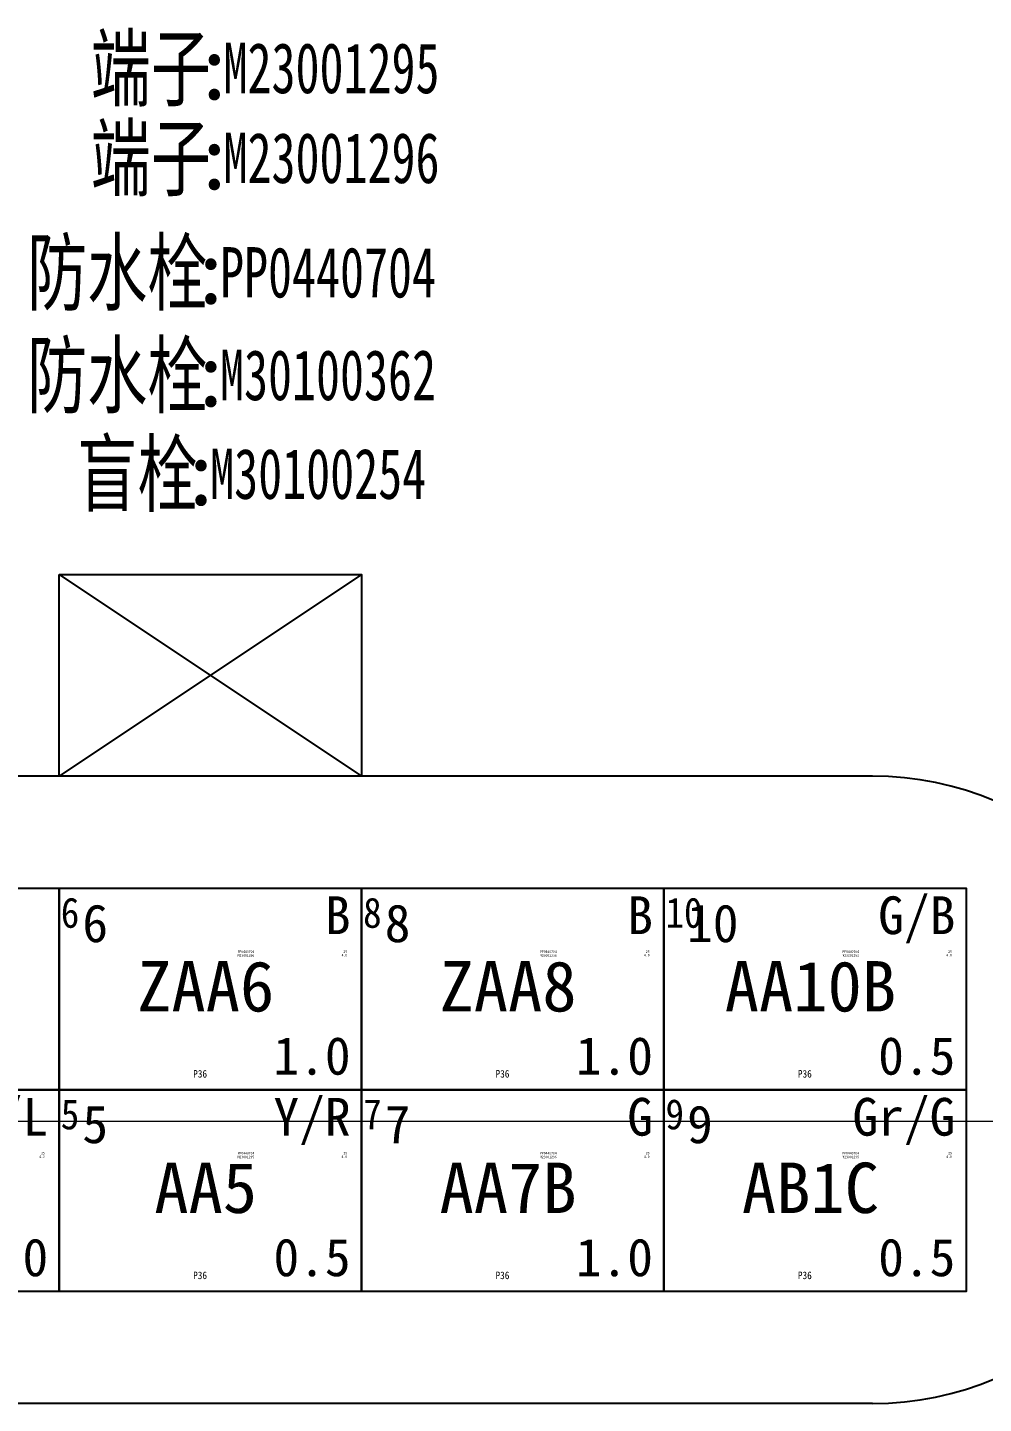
# Model space of a CAD drawing. Header units: millimetres. Extents: x -2653 to 6698, y -4403 to -42.
# Drawn here: x 880.2 to 918.1, y -753.5 to -698.9 of the extents above; entities that cross this region are included whole.
import ezdxf
from ezdxf.enums import TextEntityAlignment as Align

# ---------------------------------------------------------------- set-up
doc = ezdxf.new("R2010")
doc.units = ezdxf.units.MM
doc.header["$MEASUREMENT"] = 0
for name, color, linetype in [('文字', 3, 'Continuous'), ('轮廓线', 7, 'Continuous'), ('附件-供应商', 43, 'Continuous'), ('附件-名称', 53, 'Continuous'), ('附件-数量', 21, 'Continuous'), ('附件-编码', 52, 'Continuous')]:
    doc.layers.add(name, color=color, linetype=linetype)
for name, color, linetype, plot in [('附件-不打印', 2, 'Continuous', False), ('隐藏-剥皮长度', 2, 'Continuous', False), ('隐藏-加余量', 1, 'Continuous', False), ('隐藏-备注', 1, 'Continuous', False), ('隐藏-孔位', 1, 'Continuous', False), ('隐藏-对应端子', 2, 'Continuous', False), ('隐藏-规格', 1, 'Continuous', False), ('隐藏-辅助信息', 3, 'Continuous', False), ('隐藏-防水栓', 2, 'Continuous', False)]:
    doc.layers.add(name, color=color, linetype=linetype, plot=plot)
doc.styles.add('CL', font='', dxfattribs={"height": 2})
doc.styles.get("Standard").update_dxf_attribs({"font": 'txt', "bigfont": 'gbcbig.shx'})
doc.styles.get('CL').set_extended_font_data('SimSun')

# ---------------------------------------------------------------- blocks, each defined once
blk = doc.blocks.new('493577-1（出线）')
for p, q in [((132.781, 148.837), (144.781, 140.837)), ((144.781, 148.837), (132.781, 140.837)), ((165.06, 140.837), (108.781, 140.837)), ((165.06, 115.935), (108.781, 115.935))]:
    blk.add_line(p, q)
for points in [[(132.781, 148.837), (144.781, 148.837), (144.781, 140.837), (132.781, 140.837)], [(120.781, 136.386), (132.781, 136.386), (132.781, 128.386), (120.781, 128.386)], [(132.781, 136.386), (144.781, 136.386), (144.781, 128.386), (132.781, 128.386)], [(144.781, 136.386), (156.781, 136.386), (156.781, 128.386), (144.781, 128.386)], [(156.781, 136.386), (168.781, 136.386), (168.781, 128.386), (156.781, 128.386)], [(120.781, 128.386), (132.781, 128.386), (132.781, 120.386), (120.781, 120.386)], [(132.781, 128.386), (144.781, 128.386), (144.781, 120.386), (132.781, 120.386)], [(144.781, 128.386), (156.781, 128.386), (156.781, 120.386), (144.781, 120.386)], [(156.781, 128.386), (168.781, 128.386), (168.781, 120.386), (156.781, 120.386)]]:
    blk.add_lwpolyline(points, close=True)
at = {"color": 7, "linetype": 'Continuous'}
blk.add_arc((165.06, 128.386), 12.451, 270, 90, dxfattribs=at)
at = {"char_height": 1.5, "width": 2.47009, "attachment_point": 1}
for s, insert in [('{\\fSimSun|b0|i0|c134|p2;6}', (133.707, 135.749)), ('{\\fSimSun|b0|i0|c134|p2;8}', (145.707, 135.749)), ('{\\fSimSun|b0|i0|c134|p2;10}', (157.707, 135.749)), ('{\\fSimSun|b0|i0|c134|p2;5}', (133.707, 127.768)), ('{\\fSimSun|b0|i0|c134|p2;7}', (145.707, 127.768)), ('{\\fSimSun|b0|i0|c134|p2;9}', (157.707, 127.768))]:
    blk.add_mtext(s, dxfattribs=dict(at, insert=insert))
blk = doc.blocks.new('电线2')
at = {"layer": '轮廓线', "color": 7, "style": 'CL', "flags": 4}
for tag, p in [('颜色', (5.879, 2.803)), ('线径', (5.879, -2.776))]:
    blk.add_attdef(tag, text='', height=1.5, dxfattribs=at).set_placement(p, align=Align.MIDDLE_RIGHT)
blk.add_attdef('线号', text='', height=2, dxfattribs=at).set_placement((0.127, -0.016), align=Align.MIDDLE_CENTER)
at = {"layer": '隐藏-剥皮长度', "color": 2, "style": 'CL', "width": 0.9, "flags": 4}
blk.add_attdef('剥皮', text='', height=0.1, dxfattribs=at).set_placement((5.742, 1.222), align=Align.MIDDLE_RIGHT)
at = {"layer": '隐藏-加余量', "color": 1, "style": 'CL', "width": 0.9, "flags": 4}
blk.add_attdef('加余量', text='', height=0.1, dxfattribs=at).set_placement((5.742, 1.362), align=Align.MIDDLE_RIGHT)
at = {"layer": '隐藏-备注', "color": 1, "style": 'CL', "width": 0.9, "flags": 5}
blk.add_attdef('备注', text='', height=0.1, dxfattribs=at).set_placement((3.704, -1.38), align=Align.MIDDLE_CENTER)
at = {"layer": '隐藏-孔位', "color": 6, "style": 'CL', "width": 0.9, "flags": 4}
blk.add_attdef('孔位', text='', height=1.2, dxfattribs=at).set_placement((-5.625, 2.907), align=Align.MIDDLE_LEFT)
at = {"layer": '隐藏-对应端子', "color": 2, "style": 'CL', "width": 0.9, "flags": 4}
blk.add_attdef('对应簧片', text='', height=0.1, dxfattribs=at).set_placement((2.055, 1.208), align=Align.MIDDLE_RIGHT)
at = {"layer": '隐藏-规格', "color": 1, "style": 'CL', "width": 0.9, "flags": 5}
blk.add_attdef('规格', text='', height=0.2, dxfattribs=at).set_placement((5.742, -1.391), align=Align.MIDDLE_RIGHT)
at = {"layer": '隐藏-辅助信息', "color": 3, "style": 'CL', "width": 0.9, "flags": 5}
for tag, p in [('供方编码', (3.704, 1.236)), ('编码', (3.704, 1.37))]:
    blk.add_attdef(tag, text='', height=0.1, dxfattribs=at).set_placement(p, align=Align.MIDDLE_CENTER)
at = {"layer": '隐藏-辅助信息', "color": 2, "style": 'CL', "width": 0.9, "flags": 5}
for tag, p in [('辅助', (3.704, 1.511)), ('标识管', (3.704, -1.138))]:
    blk.add_attdef(tag, text='', height=0.1, dxfattribs=at).set_placement(p, align=Align.MIDDLE_CENTER)
at = {"layer": '隐藏-辅助信息', "color": 3, "style": 'CL', "width": 0.9, "flags": 5}
for tag, p in [('线种', (2.055, -1.261)), ('工位', (2.055, -1.38))]:
    blk.add_attdef(tag, text='', height=0.1, dxfattribs=at).set_placement(p, align=Align.MIDDLE_RIGHT)
at = {"layer": '隐藏-辅助信息', "color": 1, "style": 'CL', "width": 0.9, "flags": 5}
blk.add_attdef('选项', text='', height=0.1, dxfattribs=at).set_placement((3.704, -1.261), align=Align.MIDDLE_CENTER)
at = {"layer": '隐藏-辅助信息', "color": 4, "style": 'CL', "width": 0.9, "flags": 4}
blk.add_attdef('位置', text='', height=0.3, dxfattribs=at).set_placement((-0.094, -3.491), align=Align.MIDDLE_CENTER)
at = {"layer": '隐藏-防水栓', "color": 2, "style": 'CL', "width": 0.9, "flags": 4}
blk.add_attdef('防水栓', text='', height=0.1, dxfattribs=at).set_placement((2.055, 1.362), align=Align.MIDDLE_RIGHT)
blk = doc.blocks.new('附件')
at = {"layer": '文字', "color": 3, "style": 'CL'}
blk.add_text(':', height=2.5, dxfattribs=at).set_placement((-3.788, -0.382), align=Align.MIDDLE_CENTER)
at = {"layer": '附件-不打印', "color": 3, "style": 'CL', "width": 0.7, "flags": 5}
for tag, p in [('供方编码', (-8.485, -1.616)), ('范围', (-8.485, -1.318)), ('工位', (-6.896, -1.318)), ('位置', (-5.306, -1.318))]:
    blk.add_attdef(tag, text='', height=0.2, dxfattribs=at).set_placement(p, align=Align.MIDDLE_CENTER)
at = {"layer": '附件-不打印', "color": 1, "style": 'CL'}
for tag, width, flags, p in [('选项', 0.7, 13, (-6.896, -1.616)), ('备注', 0.7, 5, (-5.306, -1.616)), ('规格', 0.7, 5, (-3.717, -1.616)), ('单位', 0.6, 1, (-3.717, -1.318))]:
    blk.add_attdef(tag, text='', height=0.2, dxfattribs=dict(at, width=width, flags=flags)).set_placement(p, align=Align.MIDDLE_CENTER)
at = {"layer": '附件-供应商', "color": 3, "style": 'CL', "width": 0.7, "flags": 8}
blk.add_attdef('供应商', text='', height=2.5, dxfattribs=at).set_placement((-13.399, -0.419), align=Align.MIDDLE_RIGHT)
at = {"layer": '附件-名称', "color": 3, "style": 'CL', "width": 0.7, "flags": 4}
blk.add_attdef('名称', text='', height=2.5, dxfattribs=at).set_placement((-3.92, -0.382), align=Align.MIDDLE_RIGHT)
at = {"layer": '附件-数量', "color": 2, "style": 'CL', "width": 0.7, "flags": 2}
blk.add_attdef('*', text='', height=1, dxfattribs=at).set_placement((15.719, -0.382), align=Align.MIDDLE_CENTER)
at = {"layer": '附件-数量', "color": 2, "style": 'CL', "width": 0.7, "flags": 4}
blk.add_attdef('数量', text='', height=1.2, dxfattribs=at).set_placement((16.072, -0.382), align=Align.MIDDLE_LEFT)
at = {"layer": '附件-编码', "color": 2, "style": 'CL', "width": 0.7, "flags": 4}
blk.add_attdef('编码', text='', height=2.5, dxfattribs=at).set_placement((-3.651, -0.382), align=Align.MIDDLE_LEFT)

msp = doc.modelspace()

# ---------------------------------------------------------------- linework, layer by layer
at = {"layer": '轮廓线', "color": 3, "lineweight": 0}
msp.add_line((-165.433, -742.271), (1003.567, -742.271), dxfattribs=at)

# ---------------------------------------------------------------- block references
at = {"lineweight": -3}
ref = msp.add_blockref('附件', (891.372, -700.082), dxfattribs=at)
ref.add_attrib('名称', '端子', dxfattribs={"layer": '附件-名称', "color": 3, "height": 2.5, "style": 'CL', "width": 0.7, "flags": 8}).set_placement((887.448, -700.465), align=Align.MIDDLE_RIGHT)
ref.add_attrib('编码', 'M23001295', dxfattribs={"layer": '附件-编码', "color": 2, "height": 2, "style": 'CL', "width": 0.7}).set_placement((887.948, -700.465), align=Align.MIDDLE_LEFT)
ref = msp.add_blockref('附件', (891.372, -703.65), dxfattribs=at)
ref.add_attrib('名称', '端子', dxfattribs={"layer": '附件-名称', "color": 3, "height": 2.5, "style": 'CL', "width": 0.7, "flags": 8}).set_placement((887.448, -704.032), align=Align.MIDDLE_RIGHT)
ref.add_attrib('编码', 'M23001296', dxfattribs={"layer": '附件-编码', "color": 2, "height": 2, "style": 'CL', "width": 0.7}).set_placement((887.948, -704.032), align=Align.MIDDLE_LEFT)
ref = msp.add_blockref('附件', (891.234, -708.192), dxfattribs=at)
ref.add_attrib('名称', '防水栓', dxfattribs={"layer": '附件-名称', "color": 3, "height": 2.5, "style": 'CL', "width": 0.7, "flags": 8}).set_placement((887.31, -708.575), align=Align.MIDDLE_RIGHT)
ref.add_attrib('编码', 'PP0440704', dxfattribs={"layer": '附件-编码', "color": 2, "height": 2, "style": 'CL', "width": 0.7}).set_placement((887.81, -708.575), align=Align.MIDDLE_LEFT)
ref = msp.add_blockref('附件', (891.234, -712.268), dxfattribs=at)
ref.add_attrib('名称', '防水栓', dxfattribs={"layer": '附件-名称', "color": 3, "height": 2.5, "style": 'CL', "width": 0.7, "flags": 8}).set_placement((887.31, -712.651), align=Align.MIDDLE_RIGHT)
ref.add_attrib('编码', 'M30100362', dxfattribs={"layer": '附件-编码', "color": 2, "height": 2, "style": 'CL', "width": 0.7}).set_placement((887.81, -712.651), align=Align.MIDDLE_LEFT)
ref = msp.add_blockref('附件', (890.843, -716.187), dxfattribs=at)
ref.add_attrib('名称', '盲栓', dxfattribs={"layer": '附件-名称', "color": 3, "height": 2.5, "style": 'CL', "width": 0.7, "flags": 8}).set_placement((886.919, -716.57), align=Align.MIDDLE_RIGHT)
ref.add_attrib('编码', 'M30100254', dxfattribs={"layer": '附件-编码', "color": 2, "height": 2, "style": 'CL', "width": 0.7}).set_placement((887.419, -716.57), align=Align.MIDDLE_LEFT)
msp.add_blockref('493577-1（出线）', (748.639, -869.415), dxfattribs=at)
ref = msp.add_blockref('电线2', (887.114, -736.903), dxfattribs=at)
ref.add_attrib('线号', 'ZAA6', dxfattribs={"layer": '轮廓线', "color": 7, "height": 2, "style": 'CL'}).set_placement((887.241, -736.919), align=Align.MIDDLE_CENTER)
ref.add_attrib('线径', '1.0', dxfattribs={"layer": '轮廓线', "color": 7, "height": 1.5, "style": 'CL'}).set_placement((892.992, -739.678), align=Align.MIDDLE_RIGHT)
ref.add_attrib('颜色', 'B', dxfattribs={"layer": '轮廓线', "color": 7, "height": 1.5, "style": 'CL'}).set_placement((892.992, -734.099), align=Align.MIDDLE_RIGHT)
ref.add_attrib('孔位', '6', dxfattribs={"layer": '隐藏-孔位', "color": 6, "height": 1.2, "style": 'CL', "width": 0.9}).set_placement((881.489, -733.996), align=Align.MIDDLE_LEFT)
ref.add_attrib('剥皮', '4.0', dxfattribs={"layer": '隐藏-剥皮长度', "color": 2, "height": 0.1, "style": 'CL', "width": 0.9}).set_placement((892.855, -735.681), align=Align.MIDDLE_RIGHT)
ref.add_attrib('对应簧片', 'M23001296', dxfattribs={"layer": '隐藏-对应端子', "color": 2, "height": 0.1, "style": 'CL', "width": 0.9}).set_placement((889.169, -735.694), align=Align.MIDDLE_RIGHT)
ref.add_attrib('防水栓', 'PP0440704', dxfattribs={"layer": '隐藏-防水栓', "color": 2, "height": 0.1, "style": 'CL', "width": 0.9}).set_placement((889.169, -735.541), align=Align.MIDDLE_RIGHT)
ref.add_attrib('加余量', '25', dxfattribs={"layer": '隐藏-加余量', "color": 1, "height": 0.1, "style": 'CL', "width": 0.9}).set_placement((892.855, -735.541), align=Align.MIDDLE_RIGHT)
ref.add_attrib('位置', 'P36', dxfattribs={"layer": '隐藏-辅助信息', "color": 4, "height": 0.3, "style": 'CL', "width": 0.9}).set_placement((887.019, -740.393), align=Align.MIDDLE_CENTER)
ref = msp.add_blockref('电线2', (899.114, -736.903), dxfattribs=at)
ref.add_attrib('线号', 'ZAA8', dxfattribs={"layer": '轮廓线', "color": 7, "height": 2, "style": 'CL'}).set_placement((899.241, -736.919), align=Align.MIDDLE_CENTER)
ref.add_attrib('线径', '1.0', dxfattribs={"layer": '轮廓线', "color": 7, "height": 1.5, "style": 'CL'}).set_placement((904.992, -739.678), align=Align.MIDDLE_RIGHT)
ref.add_attrib('颜色', 'B', dxfattribs={"layer": '轮廓线', "color": 7, "height": 1.5, "style": 'CL'}).set_placement((904.992, -734.099), align=Align.MIDDLE_RIGHT)
ref.add_attrib('孔位', '8', dxfattribs={"layer": '隐藏-孔位', "color": 6, "height": 1.2, "style": 'CL', "width": 0.9}).set_placement((893.489, -733.996), align=Align.MIDDLE_LEFT)
ref.add_attrib('剥皮', '4.0', dxfattribs={"layer": '隐藏-剥皮长度', "color": 2, "height": 0.1, "style": 'CL', "width": 0.9}).set_placement((904.855, -735.681), align=Align.MIDDLE_RIGHT)
ref.add_attrib('对应簧片', 'M23001296', dxfattribs={"layer": '隐藏-对应端子', "color": 2, "height": 0.1, "style": 'CL', "width": 0.9}).set_placement((901.169, -735.694), align=Align.MIDDLE_RIGHT)
ref.add_attrib('防水栓', 'PP0440704', dxfattribs={"layer": '隐藏-防水栓', "color": 2, "height": 0.1, "style": 'CL', "width": 0.9}).set_placement((901.169, -735.541), align=Align.MIDDLE_RIGHT)
ref.add_attrib('加余量', '25', dxfattribs={"layer": '隐藏-加余量', "color": 1, "height": 0.1, "style": 'CL', "width": 0.9}).set_placement((904.855, -735.541), align=Align.MIDDLE_RIGHT)
ref.add_attrib('位置', 'P36', dxfattribs={"layer": '隐藏-辅助信息', "color": 4, "height": 0.3, "style": 'CL', "width": 0.9}).set_placement((899.019, -740.393), align=Align.MIDDLE_CENTER)
ref = msp.add_blockref('电线2', (911.114, -736.903), dxfattribs=at)
ref.add_attrib('线号', 'AA10B', dxfattribs={"layer": '轮廓线', "color": 7, "height": 2, "style": 'CL'}).set_placement((911.241, -736.919), align=Align.MIDDLE_CENTER)
ref.add_attrib('线径', '0.5', dxfattribs={"layer": '轮廓线', "color": 7, "height": 1.5, "style": 'CL'}).set_placement((916.992, -739.678), align=Align.MIDDLE_RIGHT)
ref.add_attrib('颜色', 'G/B', dxfattribs={"layer": '轮廓线', "color": 7, "height": 1.5, "style": 'CL'}).set_placement((916.992, -734.099), align=Align.MIDDLE_RIGHT)
ref.add_attrib('孔位', '10', dxfattribs={"layer": '隐藏-孔位', "color": 6, "height": 1.2, "style": 'CL', "width": 0.9}).set_placement((905.489, -733.996), align=Align.MIDDLE_LEFT)
ref.add_attrib('剥皮', '4.0', dxfattribs={"layer": '隐藏-剥皮长度', "color": 2, "height": 0.1, "style": 'CL', "width": 0.9}).set_placement((916.855, -735.681), align=Align.MIDDLE_RIGHT)
ref.add_attrib('对应簧片', 'M23001295', dxfattribs={"layer": '隐藏-对应端子', "color": 2, "height": 0.1, "style": 'CL', "width": 0.9}).set_placement((913.169, -735.694), align=Align.MIDDLE_RIGHT)
ref.add_attrib('防水栓', 'PP0440704', dxfattribs={"layer": '隐藏-防水栓', "color": 2, "height": 0.1, "style": 'CL', "width": 0.9}).set_placement((913.169, -735.541), align=Align.MIDDLE_RIGHT)
ref.add_attrib('加余量', '25', dxfattribs={"layer": '隐藏-加余量', "color": 1, "height": 0.1, "style": 'CL', "width": 0.9}).set_placement((916.855, -735.541), align=Align.MIDDLE_RIGHT)
ref.add_attrib('位置', 'P36', dxfattribs={"layer": '隐藏-辅助信息', "color": 4, "height": 0.3, "style": 'CL', "width": 0.9}).set_placement((911.019, -740.393), align=Align.MIDDLE_CENTER)
ref = msp.add_blockref('电线2', (875.114, -744.903), dxfattribs=at)
ref.add_attrib('线号', 'AA03A', dxfattribs={"layer": '轮廓线', "color": 7, "height": 2, "style": 'CL'}).set_placement((875.241, -744.919), align=Align.MIDDLE_CENTER)
ref.add_attrib('线径', '1.0', dxfattribs={"layer": '轮廓线', "color": 7, "height": 1.5, "style": 'CL'}).set_placement((880.992, -747.678), align=Align.MIDDLE_RIGHT)
ref.add_attrib('颜色', 'R/L', dxfattribs={"layer": '轮廓线', "color": 7, "height": 1.5, "style": 'CL'}).set_placement((880.992, -742.099), align=Align.MIDDLE_RIGHT)
ref.add_attrib('孔位', '3', dxfattribs={"layer": '隐藏-孔位', "color": 6, "height": 1.2, "style": 'CL', "width": 0.9}).set_placement((869.489, -741.996), align=Align.MIDDLE_LEFT)
ref.add_attrib('剥皮', '4.0', dxfattribs={"layer": '隐藏-剥皮长度', "color": 2, "height": 0.1, "style": 'CL', "width": 0.9}).set_placement((880.855, -743.681), align=Align.MIDDLE_RIGHT)
ref.add_attrib('对应簧片', 'M23001296', dxfattribs={"layer": '隐藏-对应端子', "color": 2, "height": 0.1, "style": 'CL', "width": 0.9}).set_placement((877.169, -743.694), align=Align.MIDDLE_RIGHT)
ref.add_attrib('防水栓', 'PP0440704', dxfattribs={"layer": '隐藏-防水栓', "color": 2, "height": 0.1, "style": 'CL', "width": 0.9}).set_placement((877.169, -743.541), align=Align.MIDDLE_RIGHT)
ref.add_attrib('加余量', '25', dxfattribs={"layer": '隐藏-加余量', "color": 1, "height": 0.1, "style": 'CL', "width": 0.9}).set_placement((880.855, -743.541), align=Align.MIDDLE_RIGHT)
ref.add_attrib('位置', 'P36', dxfattribs={"layer": '隐藏-辅助信息', "color": 4, "height": 0.3, "style": 'CL', "width": 0.9}).set_placement((875.019, -748.393), align=Align.MIDDLE_CENTER)
ref = msp.add_blockref('电线2', (887.114, -744.903), dxfattribs=at)
ref.add_attrib('线号', 'AA5', dxfattribs={"layer": '轮廓线', "color": 7, "height": 2, "style": 'CL'}).set_placement((887.241, -744.919), align=Align.MIDDLE_CENTER)
ref.add_attrib('线径', '0.5', dxfattribs={"layer": '轮廓线', "color": 7, "height": 1.5, "style": 'CL'}).set_placement((892.992, -747.678), align=Align.MIDDLE_RIGHT)
ref.add_attrib('颜色', 'Y/R', dxfattribs={"layer": '轮廓线', "color": 7, "height": 1.5, "style": 'CL'}).set_placement((892.992, -742.099), align=Align.MIDDLE_RIGHT)
ref.add_attrib('孔位', '5', dxfattribs={"layer": '隐藏-孔位', "color": 6, "height": 1.2, "style": 'CL', "width": 0.9}).set_placement((881.489, -741.996), align=Align.MIDDLE_LEFT)
ref.add_attrib('剥皮', '4.0', dxfattribs={"layer": '隐藏-剥皮长度', "color": 2, "height": 0.1, "style": 'CL', "width": 0.9}).set_placement((892.855, -743.681), align=Align.MIDDLE_RIGHT)
ref.add_attrib('对应簧片', 'M23001295', dxfattribs={"layer": '隐藏-对应端子', "color": 2, "height": 0.1, "style": 'CL', "width": 0.9}).set_placement((889.169, -743.694), align=Align.MIDDLE_RIGHT)
ref.add_attrib('防水栓', 'PP0440704', dxfattribs={"layer": '隐藏-防水栓', "color": 2, "height": 0.1, "style": 'CL', "width": 0.9}).set_placement((889.169, -743.541), align=Align.MIDDLE_RIGHT)
ref.add_attrib('加余量', '25', dxfattribs={"layer": '隐藏-加余量', "color": 1, "height": 0.1, "style": 'CL', "width": 0.9}).set_placement((892.855, -743.541), align=Align.MIDDLE_RIGHT)
ref.add_attrib('位置', 'P36', dxfattribs={"layer": '隐藏-辅助信息', "color": 4, "height": 0.3, "style": 'CL', "width": 0.9}).set_placement((887.019, -748.393), align=Align.MIDDLE_CENTER)
ref = msp.add_blockref('电线2', (899.114, -744.903), dxfattribs=at)
ref.add_attrib('线号', 'AA7B', dxfattribs={"layer": '轮廓线', "color": 7, "height": 2, "style": 'CL'}).set_placement((899.241, -744.919), align=Align.MIDDLE_CENTER)
ref.add_attrib('线径', '1.0', dxfattribs={"layer": '轮廓线', "color": 7, "height": 1.5, "style": 'CL'}).set_placement((904.992, -747.678), align=Align.MIDDLE_RIGHT)
ref.add_attrib('颜色', 'G', dxfattribs={"layer": '轮廓线', "color": 7, "height": 1.5, "style": 'CL'}).set_placement((904.992, -742.099), align=Align.MIDDLE_RIGHT)
ref.add_attrib('孔位', '7', dxfattribs={"layer": '隐藏-孔位', "color": 6, "height": 1.2, "style": 'CL', "width": 0.9}).set_placement((893.489, -741.996), align=Align.MIDDLE_LEFT)
ref.add_attrib('剥皮', '4.0', dxfattribs={"layer": '隐藏-剥皮长度', "color": 2, "height": 0.1, "style": 'CL', "width": 0.9}).set_placement((904.855, -743.681), align=Align.MIDDLE_RIGHT)
ref.add_attrib('对应簧片', 'M23001296', dxfattribs={"layer": '隐藏-对应端子', "color": 2, "height": 0.1, "style": 'CL', "width": 0.9}).set_placement((901.169, -743.694), align=Align.MIDDLE_RIGHT)
ref.add_attrib('防水栓', 'PP0440704', dxfattribs={"layer": '隐藏-防水栓', "color": 2, "height": 0.1, "style": 'CL', "width": 0.9}).set_placement((901.169, -743.541), align=Align.MIDDLE_RIGHT)
ref.add_attrib('加余量', '25', dxfattribs={"layer": '隐藏-加余量', "color": 1, "height": 0.1, "style": 'CL', "width": 0.9}).set_placement((904.855, -743.541), align=Align.MIDDLE_RIGHT)
ref.add_attrib('位置', 'P36', dxfattribs={"layer": '隐藏-辅助信息', "color": 4, "height": 0.3, "style": 'CL', "width": 0.9}).set_placement((899.019, -748.393), align=Align.MIDDLE_CENTER)
ref = msp.add_blockref('电线2', (911.114, -744.903), dxfattribs=at)
ref.add_attrib('线号', 'AB1C', dxfattribs={"layer": '轮廓线', "color": 7, "height": 2, "style": 'CL'}).set_placement((911.241, -744.919), align=Align.MIDDLE_CENTER)
ref.add_attrib('线径', '0.5', dxfattribs={"layer": '轮廓线', "color": 7, "height": 1.5, "style": 'CL'}).set_placement((916.992, -747.678), align=Align.MIDDLE_RIGHT)
ref.add_attrib('颜色', 'Gr/G', dxfattribs={"layer": '轮廓线', "color": 7, "height": 1.5, "style": 'CL'}).set_placement((916.992, -742.099), align=Align.MIDDLE_RIGHT)
ref.add_attrib('孔位', '9', dxfattribs={"layer": '隐藏-孔位', "color": 6, "height": 1.2, "style": 'CL', "width": 0.9}).set_placement((905.489, -741.996), align=Align.MIDDLE_LEFT)
ref.add_attrib('剥皮', '4.0', dxfattribs={"layer": '隐藏-剥皮长度', "color": 2, "height": 0.1, "style": 'CL', "width": 0.9}).set_placement((916.855, -743.681), align=Align.MIDDLE_RIGHT)
ref.add_attrib('对应簧片', 'M23001295', dxfattribs={"layer": '隐藏-对应端子', "color": 2, "height": 0.1, "style": 'CL', "width": 0.9}).set_placement((913.169, -743.694), align=Align.MIDDLE_RIGHT)
ref.add_attrib('防水栓', 'PP0440704', dxfattribs={"layer": '隐藏-防水栓', "color": 2, "height": 0.1, "style": 'CL', "width": 0.9}).set_placement((913.169, -743.541), align=Align.MIDDLE_RIGHT)
ref.add_attrib('加余量', '25', dxfattribs={"layer": '隐藏-加余量', "color": 1, "height": 0.1, "style": 'CL', "width": 0.9}).set_placement((916.855, -743.541), align=Align.MIDDLE_RIGHT)
ref.add_attrib('位置', 'P36', dxfattribs={"layer": '隐藏-辅助信息', "color": 4, "height": 0.3, "style": 'CL', "width": 0.9}).set_placement((911.019, -748.393), align=Align.MIDDLE_CENTER)

doc.saveas('drawing.dxf')
